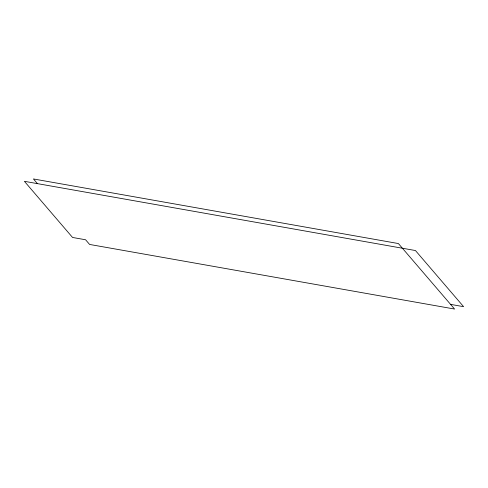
<?xml version="1.0" encoding="UTF-8"?>
<svg xmlns="http://www.w3.org/2000/svg" width="488" height="488" viewBox="0 0 488 488"><rect width="100%" height="100%" fill="white"/><g stroke="black" fill="none" stroke-linecap="round" stroke-linejoin="round"><path stroke-width="0.73" d="M450.564 304.372L463.6 306.678L415.447 250.539L24.4 181.322L72.553 237.461L85.589 239.767L89.603 244.445L454.578 309.05L398.397 243.555L33.422 178.95L37.436 183.628"/></g></svg>
